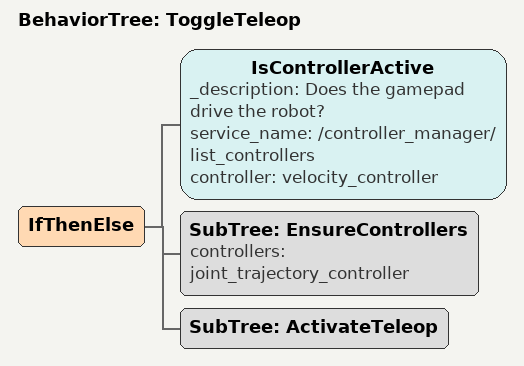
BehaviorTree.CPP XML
<?xml version="1.0" encoding="UTF-8"?>
<root BTCPP_format="4" main_tree_to_execute="ToggleTeleop">

  <BehaviorTree ID="ToggleTeleop" _description="Hands the robot to the gamepad, or back to the trajectory controller when the gamepad already drives it.">
    <!-- IfThenElse rather than a Fallback: a failed hand-back must fail, not
         hand the robot to the gamepad again. -->
    <IfThenElse>
      <IsControllerActive _description="Does the gamepad drive the robot?"
                          service_name="/controller_manager/list_controllers"
                          controller="velocity_controller"/>
      <SubTree ID="EnsureControllers" controllers="joint_trajectory_controller"/>
      <SubTree ID="ActivateTeleop"/>
    </IfThenElse>
  </BehaviorTree>

  <!-- The payload of the objective, for editors: it takes none. -->

</root>
